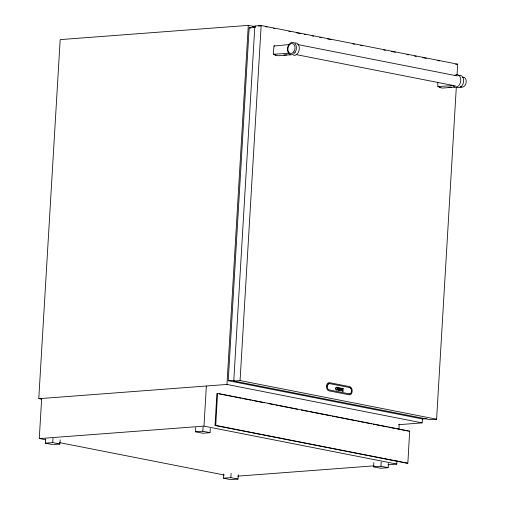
<?xml version="1.0" encoding="UTF-8"?>
<svg xmlns="http://www.w3.org/2000/svg" width="505" height="505" viewBox="0 0 505 505"><rect width="100%" height="100%" fill="white"/><g stroke="black" fill="none" stroke-linecap="round" stroke-linejoin="round"><path stroke-width="0.76" d="M41.65 398.679L39.289 438.422L45.608 439.874M45.608 438.959L45.444 443.156L52.848 444.621M60.234 439.83L59.748 444.034L52.728 442.607L52.981 438.397M195.713 427.596L195.555 431.794L202.953 433.258L210.004 432.652L210.339 428.467M210.004 432.652L202.84 431.245L203.086 427.041M39.333 438.592L203.976 426.132L206.349 386.211M215.01 425.45L215.742 425.393L217.554 393.376L216.872 393.553L215.061 425.488L406.998 463.243L407.857 463.079L409.669 431.144L217.642 393.395M422.54 418.695L422.079 422.874L226.966 384.45L248.296 25.376L254.697 26.569M223.721 473.993L223.564 478.197L230.488 479.63L238.013 479.056L238.347 474.864M456.331 86.999L436.598 419.207L430.292 419.687L233.758 381.022L254.855 25.989L261.161 25.509L457.688 64.173L457.031 75.195M238.013 479.056L230.848 477.642L231.094 473.438M260.99 25.938L258.573 26.02M436.598 419.207L240.071 380.549L261.161 25.509M337.523 387.991L337.548 387.55M373.833 462.63L373.668 466.835L380.6 468.268L388.124 467.693L388.459 463.502M388.124 467.693L380.953 466.279L381.206 462.075M397.063 460.781L396.715 464.114L388.067 464.77M398.918 429.61L399.24 424.156M408.981 431.339L409.719 431.182M437.759 82.429L437.86 86.57L440.322 87.346M339.6 389.506L339.638 388.907M248.296 25.376L60.177 39.617L38.784 398.451L41.29 399.234M255.277 27.238L249.161 27.851L228.235 380.719L422.502 418.967L426.466 418.695M289.428 44.547L274.007 46.005L273.237 53.139L274.095 54.647L275.982 55.02M59.899 444.015L53.612 444.564M422.212 422.855L398.508 424.718M226.966 384.45L38.841 398.691M52.728 442.607L45.444 443.156M202.84 431.245L195.555 431.794M230.848 477.642L223.564 478.197M380.953 466.279L373.668 466.835M339.108 390.131L338.476 390.005A1.067 0.745 85.7 0 1 338.072 389.203L338.11 388.604A1.06 0.745 85.7 0 1 338.596 387.979L339.316 388.187M249.205 27.731L250.821 28.027M274.007 46.005L274.613 45.923M396.816 464.063L203.976 426.132M407.762 463.186L215.742 425.393M252.317 26.494L255.448 26.26M253.838 27.055L255.404 26.935M288.911 53.271L273.521 54.243M283.797 55.026L286.916 54.786M290.621 54.799L278.16 55.739L275.017 55.121M455.586 64.331L457.688 64.173M453.244 85.597L437.86 86.57M448.137 87.352L451.255 87.119M454.961 87.125L442.5 88.072L439.356 87.453M234.307 380.278L228.235 380.719M233.758 381.022L240.071 380.549M237.823 476.146L373.908 465.844M336.841 387.55L336.412 387.613A1.067 0.751 85.7 0 0 336.008 388.194L335.995 388.945A1.01 0.707 85.7 0 0 336.216 389.424L336.601 389.709A1.868 1.313 85.7 0 0 337.447 389.544L337.422 390.012A2.241 1.572 85.7 0 1 336.671 390.119L336.185 389.879A1.433 1.004 85.7 0 1 335.869 389.462A1.496 1.048 85.7 0 1 335.673 388.793L335.781 387.878A1.446 1.01 85.7 0 1 336.153 387.341L336.867 387.177A2.74 1.919 85.7 0 1 337.542 387.556M265.699 26.765L267.24 27.068M273.413 28.28L274.96 28.583M288.854 31.316L290.394 31.619M296.574 32.838L300.431 33.595M304.294 34.353L305.834 34.656M312.008 35.874L313.555 36.177M319.728 37.389L321.275 37.692M327.448 38.91L331.305 39.668M352.919 43.922L354.466 44.225M360.639 45.437L362.186 45.74M383.794 49.995L385.34 50.298M391.514 51.51L395.377 52.274M406.954 54.546L408.495 54.856M414.674 56.068L416.215 56.371M422.388 57.589L426.252 58.346M437.829 60.625L439.375 60.928M297.824 44.566L457.208 75.92M296.1 54.578L455.491 85.932M460.131 86.847L461.677 87.15M349.189 393.856A3.118 2.184 85.7 0 0 351.556 391.198L351.587 391.072A3.118 2.184 85.7 0 0 349.586 387.556L329.613 383.63A3.118 2.184 85.7 0 0 327.246 386.287M349.214 393.849L329.241 389.929A3.118 2.184 85.7 0 1 327.259 386.413L327.265 386.287A3.118 2.184 85.7 0 1 329.639 383.63M219.29 393.9L233.215 396.64M234.768 396.949L240.954 398.167M242.507 398.47L251.017 400.143M252.563 400.446L264.178 402.731M268.048 403.495L274.234 404.713M275.787 405.016L297.451 409.277M301.321 410.041L307.513 411.259M309.066 411.562L330.731 415.823M332.284 416.126L356.271 420.848M357.824 421.151L364.01 422.369M365.563 422.672L371.749 423.891M373.302 424.2L387.228 426.94M388.781 427.243L394.973 428.461M396.52 428.764L405.029 430.437M406.582 430.746L408.128 431.049M59.533 442.614L224.283 475.022M349.561 387.556A3.118 2.184 85.7 0 1 351.562 391.072M462.378 77.303A5.018 3.516 -78.9 0 1 466.128 82.675A5.018 3.516 -78.9 0 1 460.762 86.709M454.898 75.27A6.319 4.425 -78.9 0 1 460.358 77.492A6.319 4.425 -78.9 0 1 458.723 85.661A6.319 4.425 -78.9 0 1 452.834 85.572M458.654 75.415A6.319 4.425 -78.9 0 1 463.609 81.753A6.319 4.425 -78.9 0 1 457.107 87.384M295.204 42.9A6.319 4.425 -78.9 0 1 299.269 49.427A6.319 4.425 -78.9 0 1 293.588 55.348M339.518 389.488A1.067 0.745 85.7 0 1 339.025 390.113M339.227 388.168A1.06 0.745 85.7 0 1 339.549 388.894M336.841 387.531A2.033 1.42 85.7 0 1 337.517 387.998M326.546 386.142L326.514 386.306A4.046 2.834 85.7 0 0 329.108 390.864L349.113 394.796A4.046 2.834 85.7 0 0 352.155 391.35L352.193 391.186A4.046 2.834 85.7 0 0 349.593 386.628L329.595 382.695A4.046 2.834 85.7 0 0 326.546 386.142M342.188 388.263L342.018 391.129L343.198 391.362L343.223 390.99L342.333 390.82L342.384 389.923L343.217 390.087L343.236 389.715L342.409 389.557L342.459 388.686L343.318 388.856L343.343 388.484L342.188 388.263M341.967 388.219L340.875 390.927L340.168 387.859L340.951 390.056L341.967 388.219M339.366 390.434L338.318 390.321A1.483 1.042 85.7 0 1 337.826 388.465A1.452 1.016 85.7 0 1 338.35 387.67L339.512 387.903A1.42 0.997 85.7 0 1 339.903 388.686L339.934 388.875A1.565 1.098 85.7 0 1 339.947 389.273A1.464 1.023 85.7 0 1 339.366 390.441M293.613 51.996A5.018 3.516 -78.9 0 0 292.824 43.682A5.018 3.516 -78.9 0 0 287.888 49.78A5.018 3.516 -78.9 0 0 293.613 51.996M295.078 52.451A6.319 4.425 -78.9 0 0 293.178 42.388A6.319 4.425 -78.9 0 0 287.56 50.917A6.319 4.425 -78.9 0 0 295.078 52.451"/></g></svg>
